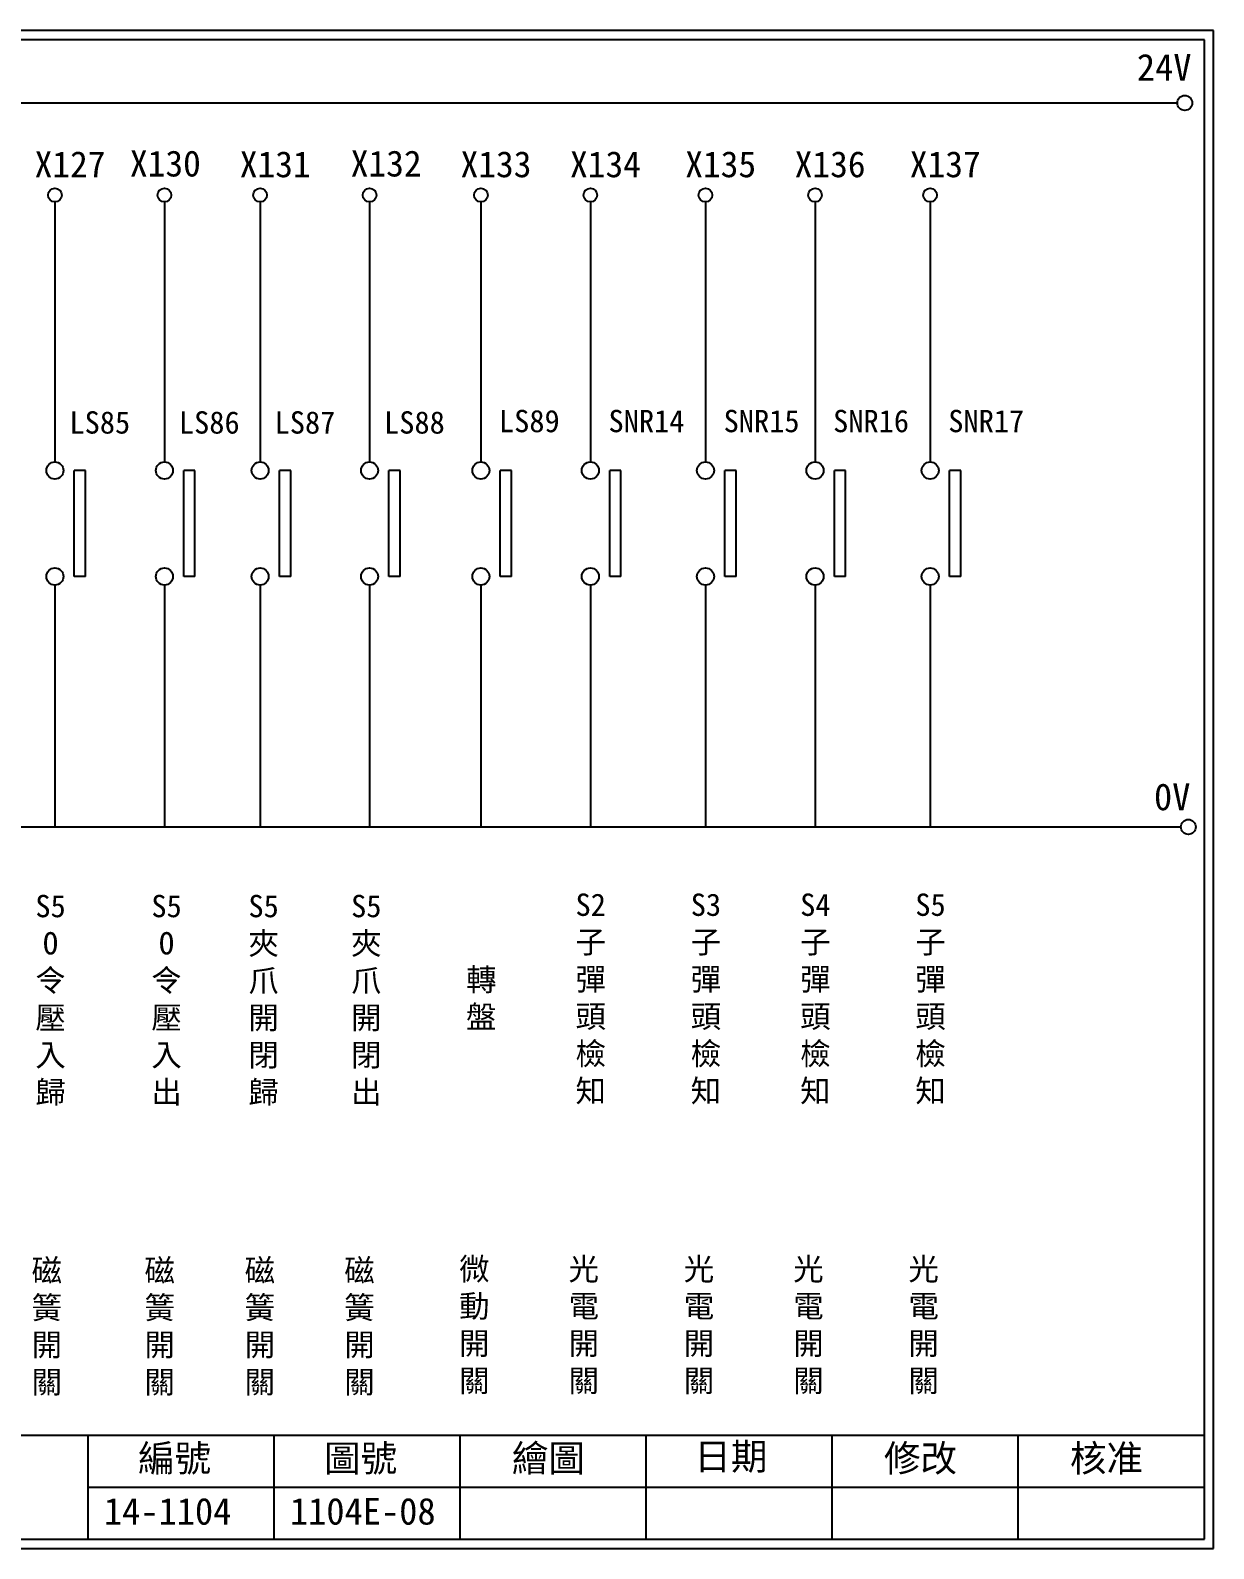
# Model space of a CAD drawing. Extents: x 275 to 562, y 265 to 469.
# Drawn here: x 402.9 to 561.9, y 264.9 to 468.9 of the extents above; entities that cross this region are included whole.
import ezdxf

# ---------------------------------------------------------------- set-up
doc = ezdxf.new("R2010")
doc.units = 0
doc.layers.get('0').update_dxf_attribs({"linetype": 'CONTINUOUS'})
doc.layers.add('圖框層', color=7, linetype='CONTINUOUS')
doc.layers.add('標尺寸層', color=3, linetype='CONTINUOUS')
doc.styles.add('CNS', font='romanc.shx', dxfattribs={"bigfont": 'chineset.shx'})
doc.styles.add('STSL', font='kaiu.ttf')

msp = doc.modelspace()

# ---------------------------------------------------------------- linework, layer by layer
for p, q in [((410.3, 409.78), (408.79, 409.78)), ((425.01, 409.78), (423.51, 409.78)), ((437.87, 409.78), (436.37, 409.78)), ((452.58, 409.78), (451.08, 409.78)), ((467.53, 409.78), (466.03, 409.78)), ((482.25, 409.78), (480.74, 409.78)), ((497.72, 409.78), (496.22, 409.78)), ((512.44, 409.78), (510.93, 409.78)), ((527.91, 409.78), (526.41, 409.78)), ((410.3, 395.55), (408.79, 395.55)), ((425.01, 395.55), (423.51, 395.55)), ((437.87, 395.55), (436.37, 395.55)), ((452.58, 395.55), (451.08, 395.55)), ((467.53, 395.55), (466.03, 395.55)), ((482.25, 395.55), (480.74, 395.55)), ((497.72, 395.55), (496.22, 395.55)), ((512.44, 395.55), (510.93, 395.55)), ((527.91, 395.55), (526.41, 395.55))]:
    msp.add_line(p, q)
for centre in [(558.02, 459.17), (558.5, 361.9)]:
    msp.add_circle(centre, 1)
at = {"layer": '圖框層', "color": 7}
for p, q in [((561.9, 468.91), (274.9, 468.91)), ((560.65, 467.66), (276.15, 467.66)), ((560.65, 266.2), (560.65, 467.66)), ((561.9, 264.95), (561.9, 468.91)), ((276.15, 280.2), (560.65, 280.2)), ((410.65, 266.2), (410.65, 280.2)), ((435.65, 266.2), (435.65, 280.2)), ((460.65, 266.2), (460.65, 280.2)), ((485.65, 266.2), (485.65, 280.2)), ((510.65, 266.2), (510.65, 280.2)), ((535.65, 266.2), (535.65, 280.2)), ((410.65, 273.2), (560.65, 273.2)), ((276.15, 266.2), (560.65, 266.2)), ((274.9, 264.95), (561.9, 264.95))]:
    msp.add_line(p, q, dxfattribs=at)
at = {"layer": '標尺寸層', "color": 7}
for p, q in [((279.42, 459.17), (557.02, 459.17)), ((406.19, 445.86), (406.19, 410.93)), ((420.9, 445.86), (420.9, 410.93)), ((433.76, 445.86), (433.76, 410.93)), ((448.47, 445.86), (448.47, 410.93)), ((463.43, 445.86), (463.43, 410.93)), ((478.14, 445.86), (478.14, 410.93)), ((493.61, 445.86), (493.61, 410.93)), ((508.33, 445.86), (508.33, 410.93)), ((523.8, 445.86), (523.8, 410.93)), ((408.79, 395.55), (408.79, 409.78)), ((410.3, 395.55), (410.3, 409.78)), ((423.51, 395.55), (423.51, 409.78)), ((425.01, 395.55), (425.01, 409.78)), ((436.37, 395.55), (436.37, 409.78)), ((437.87, 395.55), (437.87, 409.78)), ((451.08, 395.55), (451.08, 409.78)), ((452.58, 395.55), (452.58, 409.78)), ((466.03, 395.55), (466.03, 409.78)), ((467.53, 395.55), (467.53, 409.78)), ((480.74, 395.55), (480.74, 409.78)), ((482.25, 395.55), (482.25, 409.78)), ((496.22, 395.55), (496.22, 409.78)), ((497.72, 395.55), (497.72, 409.78)), ((510.93, 395.55), (510.93, 409.78)), ((512.44, 395.55), (512.44, 409.78)), ((526.41, 395.55), (526.41, 409.78)), ((527.91, 395.55), (527.91, 409.78)), ((406.19, 394.41), (406.19, 361.9)), ((406.19, 394.4), (406.19, 361.9)), ((420.9, 394.41), (420.9, 361.9)), ((420.9, 394.4), (420.9, 361.9)), ((433.76, 394.41), (433.76, 361.9)), ((433.76, 394.4), (433.76, 361.9)), ((448.47, 394.41), (448.47, 361.9)), ((448.47, 394.4), (448.47, 361.9)), ((463.43, 394.41), (463.43, 361.9)), ((463.43, 394.4), (463.43, 361.9)), ((478.14, 394.41), (478.14, 361.9)), ((478.14, 394.4), (478.14, 361.9)), ((493.61, 394.41), (493.61, 361.9)), ((493.61, 394.4), (493.61, 361.9)), ((508.33, 394.41), (508.33, 361.9)), ((508.33, 394.4), (508.33, 361.9)), ((523.8, 394.41), (523.8, 361.9)), ((523.8, 394.4), (523.8, 361.9)), ((279.63, 361.9), (557.5, 361.9))]:
    msp.add_line(p, q, dxfattribs=at)
for centre, radius in [((406.19, 446.78), 0.92), ((406.19, 446.78), 0.92), ((420.9, 446.78), 0.92), ((433.76, 446.78), 0.92), ((433.76, 446.78), 0.92), ((448.47, 446.78), 0.92), ((463.43, 446.78), 0.92), ((463.43, 446.78), 0.92), ((478.14, 446.78), 0.92), ((493.61, 446.78), 0.92), ((493.61, 446.78), 0.92), ((508.33, 446.78), 0.92), ((523.8, 446.78), 0.92), ((523.8, 446.78), 0.92), ((406.19, 409.78), 1.15), ((420.9, 409.78), 1.15), ((433.76, 409.78), 1.15), ((448.47, 409.78), 1.15), ((463.43, 409.78), 1.15), ((478.14, 409.78), 1.15), ((493.61, 409.78), 1.15), ((508.33, 409.78), 1.15), ((523.8, 409.78), 1.15), ((406.19, 395.55), 1.15), ((420.9, 395.55), 1.15), ((433.76, 395.55), 1.15), ((448.47, 395.55), 1.15), ((463.43, 395.55), 1.15), ((478.14, 395.55), 1.15), ((493.61, 395.55), 1.15), ((508.33, 395.55), 1.15), ((523.8, 395.55), 1.15)]:
    msp.add_circle(centre, radius, dxfattribs=at)

# ---------------------------------------------------------------- texts
at = {"layer": '圖框層', "color": 4, "style": 'STSL'}
for s, height, p in [('24V', 3.6, (551.58, 462.16)), ('X127', 3.5, (403.46, 449.18)), ('X130', 3.5, (416.27, 449.28)), ('X131', 3.5, (431.03, 449.18)), ('X132', 3.5, (445.94, 449.28)), ('X133', 3.5, (460.7, 449.18)), ('X134', 3.5, (475.41, 449.18)), ('X135', 3.5, (490.89, 449.18)), ('X136', 3.5, (505.6, 449.18)), ('X137', 3.5, (521.07, 449.18)), ('LS85', 3, (408.14, 414.74)), ('LS86', 3, (422.85, 414.74)), ('LS87', 3, (435.71, 414.74)), ('LS88', 3, (450.42, 414.74)), ('LS89', 3, (465.86, 414.93)), ('SNR14', 3, (480.58, 414.93)), ('SNR15', 3, (496.05, 414.93)), ('SNR16', 3, (510.76, 414.93)), ('SNR17', 3, (526.24, 414.93)), ('0V', 3.6, (553.88, 364.15)), ('繪圖', 3.6, (467.59, 275.29)), ('日期', 3.6, (492.12, 275.53)), ('編號', 3.6, (417.36, 275.28)), ('圖號', 3.6, (442.36, 275.28)), ('修改', 3.6, (517.59, 275.29)), ('核准', 3.6, (542.59, 275.29)), ('14-1104', 3.6, (412.76, 268.17)), ('1104E-08', 3.6, (437.76, 268.17))]:
    msp.add_text(s, height=height, dxfattribs=at).set_placement(p)
at = {"layer": '標尺寸層', "color": 7, "char_height": 3, "width": 4.9608, "attachment_point": 5, "style": 'CNS'}
for s, insert in [('{\\fDFKai-SB|b0|i0|c136|p65;S2子彈頭檢知}', (478.19, 338.79)), ('{\\fDFKai-SB|b0|i0|c136|p65;S3子彈頭檢知}', (493.67, 338.79)), ('{\\fDFKai-SB|b0|i0|c136|p65;S4子彈頭檢知}', (508.38, 338.79)), ('{\\fDFKai-SB|b0|i0|c136|p65;S5子彈頭檢知}', (523.85, 338.79)), ('{\\fDFKai-SB|b0|i0|c136|p65;S5\\PO令壓入歸}', (405.6, 338.61)), ('{\\fDFKai-SB|b0|i0|c136|p65;S5\\PO令壓入出}', (421.19, 338.61)), ('{\\fDFKai-SB|b0|i0|c136|p65;S5\\P夾爪開閉歸}', (434.23, 338.61)), ('{\\fDFKai-SB|b0|i0|c136|p65;S5\\P夾爪開閉出}', (448.03, 338.61)), ('{\\fDFKai-SB|b0|i0|c136|p65;轉盤}', (463.48, 338.79)), ('{\\fDFKai-SB|b0|i0|c136|p65;磁簧開關}', (405.1, 294.66)), ('{\\fDFKai-SB|b0|i0|c136|p65;磁簧開關}', (420.27, 294.66)), ('{\\fDFKai-SB|b0|i0|c136|p65;磁簧開關}', (433.73, 294.67)), ('{\\fDFKai-SB|b0|i0|c136|p65;磁簧開關}', (447.11, 294.67)), ('{\\fDFKai-SB|b0|i0|c136|p65;微動開關}', (462.55, 294.85)), ('{\\fDFKai-SB|b0|i0|c136|p65;光電開關}', (477.26, 294.85)), ('{\\fDFKai-SB|b0|i0|c136|p65;光電開關}', (492.74, 294.85)), ('{\\fDFKai-SB|b0|i0|c136|p65;光電開關}', (507.45, 294.85)), ('{\\fDFKai-SB|b0|i0|c136|p65;光電開關}', (522.93, 294.85))]:
    msp.add_mtext(s, dxfattribs=dict(at, insert=insert))

doc.saveas('drawing.dxf')
